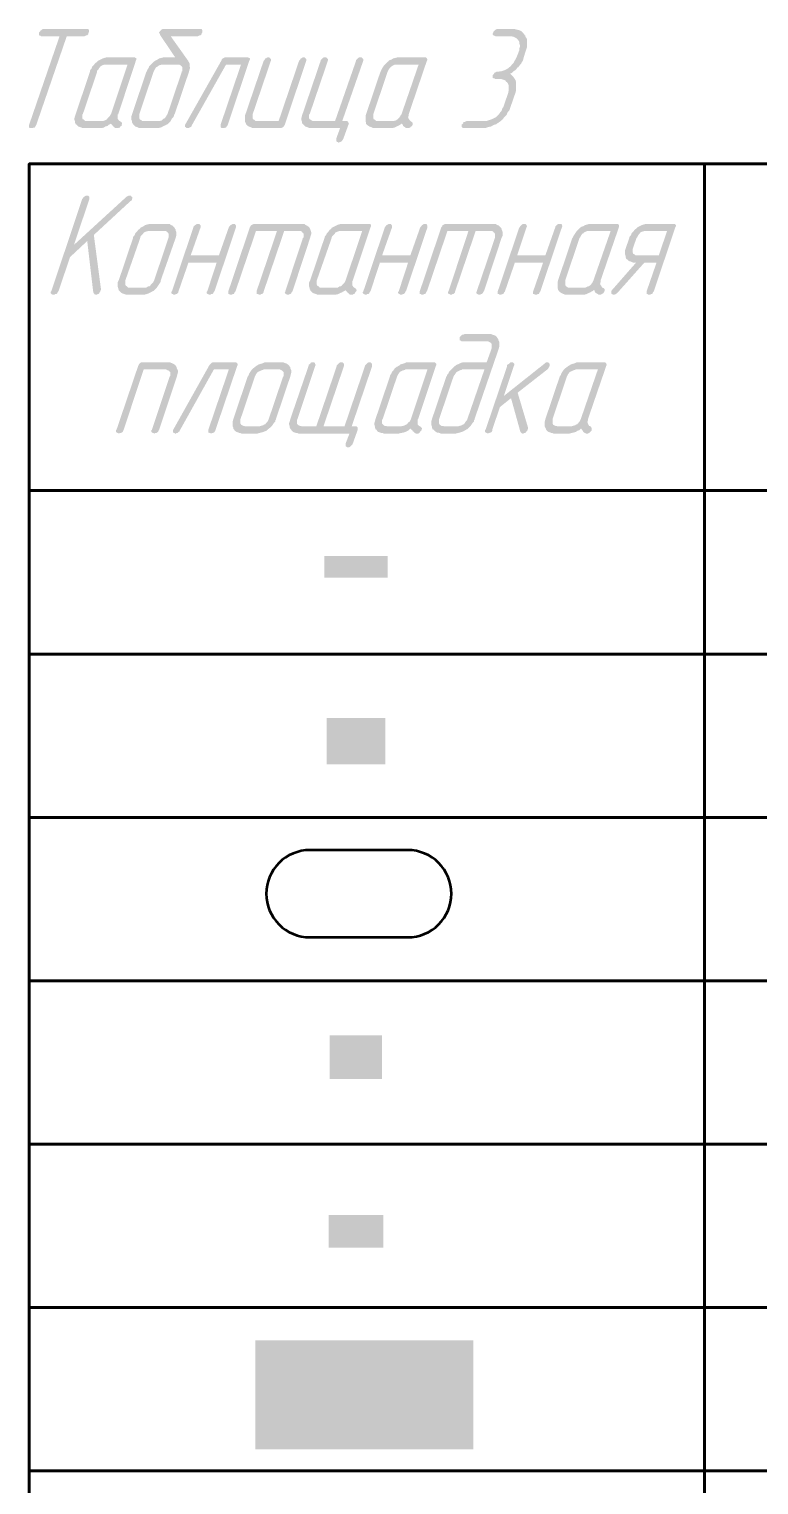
# Model space of a CAD drawing. Extents: x 260 to 1101, y 70 to 664.
# Drawn here: x 700.8 to 734.3, y 242.2 to 309 of the extents above; entities that cross this region are included whole.
import ezdxf

# ---------------------------------------------------------------- set-up
doc = ezdxf.new("R2010")
doc.units = 0
doc.header["$MEASUREMENT"] = 0
doc.layers.add('PDF _Геометрия', color=7, linetype='CONTINUOUS')
doc.layers.add('PDF _Сплошная заливка', color=7, linetype='CONTINUOUS')

msp = doc.modelspace()

# ---------------------------------------------------------------- hatches: boundary and pattern name
at = {"layer": 'PDF _Сплошная заливка', "transparency": 33554559}
for points in [[(703.425, 308.975), (703.475, 308.975), (703.501, 308.924), (703.501, 308.924), (703.501, 308.898), (703.501, 308.873), (703.501, 308.822), (703.501, 308.822), (703.475, 308.797), (703.475, 308.746), (703.425, 308.695), (703.425, 308.695), (703.399, 308.695), (703.348, 308.67), (703.297, 308.644), (702.485, 308.644), (701.087, 304.58), (701.087, 304.58), (701.062, 304.53), (701.036, 304.504), (701.011, 304.453), (700.986, 304.453), (700.96, 304.453), (700.91, 304.428), (700.859, 304.428), (700.859, 304.428), (700.833, 304.428), (700.808, 304.428), (700.757, 304.453), (700.757, 304.479), (700.757, 304.504), (700.757, 304.53), (700.757, 304.555), (700.757, 304.58), (702.154, 308.644), (701.316, 308.644), (701.291, 308.67), (701.265, 308.67), (701.214, 308.695), (701.214, 308.695), (701.214, 308.721), (701.214, 308.771), (701.214, 308.822), (701.214, 308.822), (701.24, 308.848), (701.265, 308.873), (701.291, 308.924), (701.316, 308.924), (701.341, 308.949), (701.392, 308.975), (701.443, 308.975), (703.399, 308.975)], [(723.012, 308.975), (723.062, 308.975), (723.164, 308.949), (723.266, 308.924), (723.367, 308.873), (723.443, 308.797), (723.52, 308.695), (723.545, 308.695), (723.545, 308.644), (723.57, 308.594), (723.621, 308.517), (723.621, 308.416), (723.621, 308.289), (723.621, 308.162), (723.596, 308.086), (723.57, 308.009), (723.469, 307.679), (723.443, 307.578), (723.418, 307.501), (723.367, 307.451), (723.367, 307.425), (723.367, 307.425), (723.342, 307.374), (723.291, 307.324), (723.24, 307.247), (723.215, 307.247), (723.215, 307.222), (723.164, 307.197), (723.139, 307.146), (723.088, 307.095), (723.012, 307.044), (722.935, 306.968), (722.834, 306.917), (722.859, 306.917), (722.885, 306.892), (722.91, 306.866), (722.935, 306.841), (722.986, 306.79), (723.037, 306.714), (723.088, 306.638), (723.113, 306.562), (723.113, 306.562), (723.113, 306.536), (723.113, 306.485), (723.113, 306.409), (723.113, 306.333), (723.113, 306.257), (723.113, 306.155), (723.088, 306.054), (722.859, 305.393), (722.859, 305.393), (722.859, 305.368), (722.834, 305.342), (722.834, 305.317), (722.808, 305.241), (722.732, 305.165), (722.681, 305.038), (722.58, 304.936), (722.478, 304.809), (722.351, 304.707), (722.326, 304.707), (722.326, 304.682), (722.3, 304.682), (722.275, 304.657), (722.224, 304.631), (722.199, 304.606), (722.097, 304.58), (721.97, 304.504), (721.843, 304.479), (721.691, 304.428), (721.564, 304.428), (720.725, 304.428), (720.7, 304.428), (720.649, 304.453), (720.624, 304.479), (720.624, 304.479), (720.624, 304.504), (720.624, 304.53), (720.624, 304.58), (720.624, 304.606), (720.649, 304.606), (720.674, 304.631), (720.7, 304.682), (720.7, 304.707), (720.751, 304.707), (720.801, 304.733), (720.852, 304.758), (721.716, 304.758), (721.767, 304.758), (721.843, 304.784), (721.919, 304.809), (721.995, 304.834), (722.097, 304.885), (722.199, 304.936), (722.199, 304.936), (722.224, 304.961), (722.275, 305.012), (722.326, 305.063), (722.376, 305.139), (722.453, 305.215), (722.478, 305.317), (722.529, 305.393), (722.758, 306.054), (722.758, 306.054), (722.758, 306.104), (722.783, 306.155), (722.783, 306.206), (722.783, 306.282), (722.783, 306.358), (722.758, 306.435), (722.732, 306.511), (722.707, 306.511), (722.707, 306.536), (722.656, 306.562), (722.631, 306.612), (722.58, 306.638), (722.504, 306.663), (722.402, 306.689), (722.326, 306.689), (722.148, 306.689), (722.122, 306.714), (722.097, 306.714), (722.046, 306.739), (722.046, 306.739), (722.046, 306.765), (722.046, 306.816), (722.046, 306.866), (722.046, 306.866), (722.072, 306.892), (722.097, 306.917), (722.122, 306.968), (722.148, 306.968), (722.173, 306.993), (722.224, 307.019), (722.275, 307.019), (722.326, 307.019), (722.376, 307.044), (722.453, 307.044), (722.529, 307.07), (722.605, 307.095), (722.707, 307.146), (722.808, 307.222), (722.808, 307.222), (722.834, 307.247), (722.885, 307.298), (722.935, 307.349), (722.986, 307.4), (723.037, 307.501), (723.088, 307.578), (723.139, 307.679), (723.266, 308.009), (723.266, 308.009), (723.266, 308.06), (723.266, 308.086), (723.291, 308.162), (723.291, 308.238), (723.266, 308.314), (723.266, 308.39), (723.215, 308.467), (723.215, 308.467), (723.189, 308.492), (723.164, 308.517), (723.113, 308.568), (723.062, 308.594), (723.012, 308.619), (722.91, 308.644), (722.834, 308.644), (722.173, 308.644), (722.122, 308.67), (722.097, 308.67), (722.072, 308.695), (722.072, 308.695), (722.046, 308.721), (722.046, 308.771), (722.072, 308.822), (722.072, 308.822), (722.072, 308.848), (722.097, 308.873), (722.148, 308.924), (722.148, 308.924), (722.173, 308.949), (722.224, 308.975), (722.275, 308.975), (722.986, 308.975)], [(710.817, 307.679), (710.843, 307.654), (710.868, 307.654), (710.894, 307.628), (710.894, 307.578), (710.868, 307.527), (709.877, 304.58), (709.877, 304.58), (709.852, 304.53), (709.827, 304.504), (709.801, 304.453), (709.776, 304.453), (709.75, 304.453), (709.7, 304.428), (709.674, 304.428), (709.649, 304.428), (709.649, 304.428), (709.598, 304.428), (709.573, 304.453), (709.547, 304.479), (709.547, 304.504), (709.547, 304.53), (709.547, 304.555), (709.547, 304.58), (710.487, 307.349), (709.801, 307.349), (708.226, 304.555), (708.226, 304.53), (708.226, 304.53), (708.175, 304.479), (708.124, 304.453), (708.074, 304.428), (708.048, 304.428), (708.023, 304.428), (707.997, 304.428), (707.972, 304.453), (707.947, 304.479), (707.921, 304.479), (707.921, 304.504), (707.921, 304.53), (707.921, 304.58), (707.947, 304.631), (709.598, 307.552), (709.598, 307.552), (709.598, 307.578), (709.649, 307.628), (709.7, 307.654), (709.75, 307.679), (709.801, 307.679), (710.792, 307.679)], [(713.409, 307.679), (713.434, 307.654), (713.459, 307.628), (713.459, 307.628), (713.485, 307.603), (713.485, 307.578), (713.485, 307.527), (712.494, 304.58), (712.494, 304.58), (712.469, 304.555), (712.469, 304.53), (712.443, 304.504), (712.418, 304.479), (712.367, 304.453), (712.316, 304.428), (712.265, 304.428), (711.071, 304.428), (711.021, 304.428), (710.97, 304.453), (710.919, 304.479), (710.843, 304.504), (710.767, 304.555), (710.716, 304.606), (710.716, 304.606), (710.716, 304.631), (710.69, 304.682), (710.665, 304.733), (710.665, 304.809), (710.665, 304.885), (710.665, 304.987), (710.69, 305.063), (711.529, 307.527), (711.529, 307.527), (711.554, 307.552), (711.579, 307.578), (711.605, 307.628), (711.63, 307.628), (711.656, 307.654), (711.707, 307.679), (711.757, 307.679), (711.757, 307.679), (711.783, 307.679), (711.808, 307.654), (711.834, 307.628), (711.834, 307.628), (711.859, 307.603), (711.859, 307.578), (711.859, 307.527), (711.021, 305.063), (711.021, 305.063), (711.021, 305.063), (711.021, 305.038), (711.021, 304.987), (711.021, 304.911), (711.021, 304.885), (711.046, 304.834), (711.046, 304.834), (711.046, 304.834), (711.097, 304.809), (711.148, 304.758), (711.198, 304.758), (711.224, 304.758), (712.215, 304.758), (713.155, 307.527), (713.155, 307.527), (713.18, 307.552), (713.205, 307.578), (713.231, 307.628), (713.256, 307.628), (713.282, 307.654), (713.332, 307.679), (713.383, 307.679), (713.383, 307.679)], [(716.025, 307.679), (716.051, 307.654), (716.076, 307.628), (716.076, 307.628), (716.102, 307.603), (716.102, 307.578), (716.102, 307.527), (715.136, 304.758), (715.339, 304.758), (715.365, 304.758), (715.39, 304.733), (715.416, 304.707), (715.416, 304.682), (715.441, 304.631), (715.416, 304.58), (715.187, 303.945), (715.187, 303.945), (715.162, 303.895), (715.136, 303.869), (715.111, 303.818), (715.085, 303.818), (715.06, 303.793), (715.035, 303.793), (714.984, 303.768), (714.958, 303.768), (714.933, 303.793), (714.907, 303.793), (714.882, 303.818), (714.857, 303.818), (714.857, 303.844), (714.857, 303.895), (714.857, 303.945), (715.035, 304.428), (713.688, 304.428), (713.637, 304.428), (713.586, 304.453), (713.51, 304.479), (713.434, 304.504), (713.383, 304.555), (713.332, 304.606), (713.332, 304.606), (713.307, 304.631), (713.282, 304.682), (713.282, 304.733), (713.256, 304.809), (713.256, 304.885), (713.282, 304.987), (713.307, 305.063), (714.145, 307.527), (714.145, 307.527), (714.145, 307.552), (714.171, 307.578), (714.222, 307.628), (714.222, 307.628), (714.247, 307.654), (714.298, 307.679), (714.349, 307.679), (714.349, 307.679), (714.399, 307.679), (714.425, 307.654), (714.45, 307.628), (714.45, 307.628), (714.476, 307.603), (714.476, 307.578), (714.476, 307.527), (713.637, 305.063), (713.637, 305.063), (713.612, 305.063), (713.612, 305.038), (713.612, 304.987), (713.612, 304.911), (713.612, 304.885), (713.637, 304.834), (713.637, 304.834), (713.663, 304.834), (713.688, 304.809), (713.764, 304.758), (713.79, 304.758), (713.841, 304.758), (714.806, 304.758), (715.771, 307.527), (715.771, 307.527), (715.771, 307.552), (715.797, 307.578), (715.847, 307.628), (715.847, 307.628), (715.873, 307.654), (715.924, 307.679), (715.975, 307.679), (716, 307.679)], [(705.406, 301.329), (705.431, 301.329), (705.457, 301.278), (705.482, 301.278), (705.482, 301.253), (705.508, 301.228), (705.482, 301.177), (705.482, 301.151), (705.482, 301.151), (705.457, 301.101), (705.406, 301.075), (703.729, 299.526), (704.06, 297.011), (704.034, 296.96), (704.034, 296.96), (704.034, 296.935), (704.034, 296.935), (704.009, 296.91), (703.983, 296.859), (703.958, 296.833), (703.933, 296.808), (703.907, 296.808), (703.856, 296.783), (703.831, 296.783), (703.755, 296.808), (703.704, 296.884), (703.425, 299.246), (702.637, 298.51), (702.104, 296.935), (702.078, 296.935), (702.078, 296.91), (702.053, 296.859), (702.002, 296.808), (701.976, 296.808), (701.951, 296.808), (701.926, 296.783), (701.875, 296.783), (701.849, 296.783), (701.849, 296.783), (701.799, 296.808), (701.773, 296.808), (701.773, 296.833), (701.748, 296.859), (701.748, 296.884), (701.748, 296.91), (701.773, 296.935), (703.196, 301.177), (703.196, 301.177), (703.221, 301.202), (703.247, 301.253), (703.297, 301.278), (703.297, 301.304), (703.323, 301.304), (703.374, 301.329), (703.425, 301.329), (703.425, 301.329), (703.45, 301.329), (703.475, 301.329), (703.501, 301.304), (703.526, 301.278), (703.526, 301.278), (703.526, 301.228), (703.526, 301.177), (702.815, 299.069), (705.228, 301.278), (705.228, 301.278), (705.228, 301.278), (705.279, 301.304), (705.33, 301.329), (705.381, 301.329), (705.381, 301.329)], [(710.182, 300.034), (710.208, 300.034), (710.233, 299.983), (710.233, 299.983), (710.258, 299.958), (710.258, 299.932), (710.258, 299.881), (709.268, 296.935), (709.242, 296.935), (709.242, 296.91), (709.217, 296.859), (709.166, 296.808), (709.141, 296.808), (709.115, 296.808), (709.09, 296.783), (709.039, 296.783), (709.039, 296.783), (709.014, 296.783), (708.988, 296.808), (708.937, 296.808), (708.937, 296.833), (708.912, 296.859), (708.912, 296.884), (708.912, 296.91), (708.937, 296.935), (709.369, 298.256), (708.074, 298.256), (707.616, 296.935), (707.616, 296.935), (707.616, 296.91), (707.591, 296.859), (707.54, 296.808), (707.515, 296.808), (707.489, 296.808), (707.464, 296.783), (707.413, 296.783), (707.413, 296.783), (707.388, 296.783), (707.362, 296.808), (707.312, 296.808), (707.312, 296.833), (707.286, 296.859), (707.286, 296.884), (707.286, 296.91), (707.312, 296.935), (708.302, 299.881), (708.302, 299.881), (708.302, 299.907), (708.328, 299.932), (708.378, 299.983), (708.404, 299.983), (708.429, 300.008), (708.48, 300.034), (708.505, 300.034), (708.531, 300.034), (708.556, 300.034), (708.582, 300.034), (708.607, 299.983), (708.607, 299.983), (708.633, 299.958), (708.633, 299.932), (708.633, 299.881), (708.175, 298.586), (709.471, 298.586), (709.928, 299.881), (709.928, 299.881), (709.928, 299.907), (709.979, 299.932), (710.004, 299.983), (710.03, 299.983), (710.055, 300.008), (710.106, 300.034), (710.157, 300.034), (710.157, 300.034)], [(713.332, 300.034), (713.383, 300.034), (713.459, 299.983), (713.51, 299.958), (713.586, 299.907), (713.637, 299.856), (713.637, 299.856), (713.663, 299.805), (713.663, 299.78), (713.688, 299.729), (713.713, 299.653), (713.713, 299.577), (713.688, 299.5), (713.663, 299.399), (712.85, 296.935), (712.85, 296.935), (712.824, 296.91), (712.799, 296.859), (712.748, 296.808), (712.748, 296.808), (712.723, 296.808), (712.672, 296.783), (712.621, 296.783), (712.621, 296.783), (712.596, 296.783), (712.57, 296.808), (712.519, 296.808), (712.519, 296.833), (712.519, 296.859), (712.494, 296.884), (712.519, 296.91), (712.519, 296.935), (713.332, 299.399), (713.332, 299.399), (713.358, 299.399), (713.358, 299.424), (713.358, 299.475), (713.358, 299.551), (713.358, 299.577), (713.332, 299.627), (713.332, 299.627), (713.307, 299.627), (713.282, 299.678), (713.231, 299.704), (713.18, 299.704), (713.129, 299.704), (712.469, 299.704), (711.529, 296.935), (711.529, 296.935), (711.529, 296.91), (711.503, 296.859), (711.452, 296.808), (711.427, 296.808), (711.402, 296.808), (711.376, 296.783), (711.325, 296.783), (711.325, 296.783), (711.3, 296.783), (711.275, 296.808), (711.224, 296.808), (711.198, 296.833), (711.198, 296.859), (711.198, 296.884), (711.198, 296.91), (711.198, 296.935), (712.138, 299.704), (711.173, 299.704), (710.233, 296.935), (710.233, 296.935), (710.208, 296.91), (710.182, 296.859), (710.157, 296.808), (710.131, 296.808), (710.106, 296.808), (710.055, 296.783), (710.004, 296.783), (710.004, 296.783), (709.979, 296.783), (709.954, 296.808), (709.903, 296.808), (709.903, 296.833), (709.903, 296.859), (709.903, 296.884), (709.903, 296.91), (709.903, 296.935), (710.894, 299.881), (710.894, 299.881), (710.919, 299.907), (710.919, 299.932), (710.944, 299.958), (710.97, 299.983), (711.021, 300.008), (711.071, 300.034), (711.122, 300.034), (713.282, 300.034)], [(718.972, 300.034), (718.998, 300.034), (719.023, 299.983), (719.023, 299.983), (719.049, 299.958), (719.049, 299.932), (719.049, 299.881), (718.058, 296.935), (718.032, 296.935), (718.032, 296.91), (718.007, 296.859), (717.956, 296.808), (717.956, 296.808), (717.905, 296.808), (717.88, 296.783), (717.829, 296.783), (717.829, 296.783), (717.804, 296.783), (717.778, 296.808), (717.727, 296.808), (717.727, 296.833), (717.702, 296.859), (717.702, 296.884), (717.702, 296.91), (717.727, 296.935), (718.159, 298.256), (716.864, 298.256), (716.432, 296.935), (716.406, 296.935), (716.406, 296.91), (716.381, 296.859), (716.33, 296.808), (716.33, 296.808), (716.279, 296.808), (716.254, 296.783), (716.203, 296.783), (716.203, 296.783), (716.178, 296.783), (716.152, 296.808), (716.102, 296.808), (716.102, 296.833), (716.076, 296.859), (716.076, 296.884), (716.076, 296.91), (716.102, 296.935), (717.092, 299.881), (717.092, 299.881), (717.092, 299.907), (717.143, 299.932), (717.168, 299.983), (717.194, 299.983), (717.219, 300.008), (717.27, 300.034), (717.321, 300.034), (717.321, 300.034), (717.346, 300.034), (717.372, 300.034), (717.397, 299.983), (717.397, 299.983), (717.423, 299.958), (717.423, 299.932), (717.423, 299.881), (716.965, 298.586), (718.261, 298.586), (718.718, 299.881), (718.718, 299.881), (718.744, 299.907), (718.769, 299.932), (718.794, 299.983), (718.82, 299.983), (718.845, 300.008), (718.896, 300.034), (718.947, 300.034), (718.947, 300.034)], [(722.122, 300.034), (722.173, 300.034), (722.249, 299.983), (722.326, 299.958), (722.376, 299.907), (722.427, 299.856), (722.427, 299.856), (722.453, 299.805), (722.453, 299.78), (722.478, 299.729), (722.504, 299.653), (722.504, 299.577), (722.504, 299.5), (722.453, 299.399), (721.64, 296.935), (721.64, 296.935), (721.614, 296.91), (721.589, 296.859), (721.538, 296.808), (721.538, 296.808), (721.513, 296.808), (721.462, 296.783), (721.411, 296.783), (721.411, 296.783), (721.386, 296.783), (721.36, 296.808), (721.309, 296.808), (721.309, 296.833), (721.309, 296.859), (721.284, 296.884), (721.309, 296.91), (721.309, 296.935), (722.148, 299.399), (722.148, 299.399), (722.148, 299.399), (722.148, 299.424), (722.148, 299.475), (722.148, 299.551), (722.148, 299.577), (722.122, 299.627), (722.122, 299.627), (722.097, 299.627), (722.072, 299.678), (722.021, 299.704), (721.97, 299.704), (721.919, 299.704), (721.259, 299.704), (720.319, 296.935), (720.319, 296.935), (720.319, 296.91), (720.293, 296.859), (720.242, 296.808), (720.217, 296.808), (720.192, 296.808), (720.166, 296.783), (720.115, 296.783), (720.115, 296.783), (720.09, 296.783), (720.065, 296.808), (720.014, 296.808), (720.014, 296.833), (719.988, 296.859), (719.988, 296.884), (719.988, 296.91), (720.014, 296.935), (720.928, 299.704), (719.963, 299.704), (719.023, 296.935), (719.023, 296.935), (718.998, 296.91), (718.972, 296.859), (718.947, 296.808), (718.921, 296.808), (718.896, 296.808), (718.845, 296.783), (718.794, 296.783), (718.794, 296.783), (718.769, 296.783), (718.744, 296.808), (718.693, 296.808), (718.693, 296.833), (718.693, 296.859), (718.693, 296.884), (718.693, 296.91), (718.693, 296.935), (719.684, 299.881), (719.684, 299.881), (719.709, 299.907), (719.734, 299.932), (719.734, 299.958), (719.76, 299.983), (719.811, 300.008), (719.861, 300.034), (719.912, 300.034), (722.072, 300.034)], [(725.146, 300.034), (725.196, 300.034), (725.222, 299.983), (725.222, 299.983), (725.222, 299.958), (725.247, 299.932), (725.222, 299.881), (724.231, 296.935), (724.231, 296.935), (724.206, 296.91), (724.18, 296.859), (724.155, 296.808), (724.129, 296.808), (724.104, 296.808), (724.053, 296.783), (724.028, 296.783), (724.002, 296.783), (723.977, 296.783), (723.952, 296.808), (723.901, 296.808), (723.901, 296.833), (723.901, 296.859), (723.901, 296.884), (723.901, 296.91), (723.901, 296.935), (724.358, 298.256), (723.062, 298.256), (722.605, 296.935), (722.605, 296.935), (722.58, 296.91), (722.554, 296.859), (722.529, 296.808), (722.504, 296.808), (722.478, 296.808), (722.427, 296.783), (722.376, 296.783), (722.376, 296.783), (722.351, 296.783), (722.326, 296.808), (722.275, 296.808), (722.275, 296.833), (722.275, 296.859), (722.275, 296.884), (722.275, 296.91), (722.275, 296.935), (723.266, 299.881), (723.291, 299.881), (723.291, 299.907), (723.316, 299.932), (723.367, 299.983), (723.367, 299.983), (723.393, 300.008), (723.443, 300.034), (723.494, 300.034), (723.494, 300.034), (723.52, 300.034), (723.545, 300.034), (723.596, 299.983), (723.596, 299.983), (723.596, 299.958), (723.621, 299.932), (723.596, 299.881), (723.164, 298.586), (724.46, 298.586), (724.917, 299.881), (724.917, 299.881), (724.917, 299.907), (724.942, 299.932), (724.993, 299.983), (724.993, 299.983), (725.019, 300.008), (725.069, 300.034), (725.12, 300.034), (725.12, 300.034)], [(707.21, 293.684), (707.261, 293.658), (707.337, 293.633), (707.388, 293.608), (707.464, 293.557), (707.515, 293.481), (707.515, 293.481), (707.54, 293.455), (707.54, 293.404), (707.565, 293.354), (707.591, 293.303), (707.591, 293.227), (707.565, 293.125), (707.54, 293.023), (706.727, 290.585), (706.702, 290.56), (706.702, 290.534), (706.676, 290.483), (706.626, 290.458), (706.626, 290.458), (706.6, 290.433), (706.549, 290.433), (706.499, 290.407), (706.499, 290.407), (706.473, 290.433), (706.448, 290.433), (706.397, 290.458), (706.397, 290.458), (706.371, 290.483), (706.371, 290.509), (706.371, 290.56), (706.397, 290.585), (707.21, 293.023), (707.21, 293.023), (707.235, 293.049), (707.235, 293.074), (707.235, 293.1), (707.235, 293.176), (707.235, 293.227), (707.21, 293.252), (707.21, 293.252), (707.184, 293.277), (707.159, 293.303), (707.083, 293.328), (707.057, 293.354), (707.007, 293.354), (706.016, 293.354), (705.101, 290.585), (705.076, 290.56), (705.076, 290.534), (705.05, 290.483), (705, 290.458), (705, 290.458), (704.974, 290.433), (704.923, 290.433), (704.873, 290.407), (704.873, 290.407), (704.847, 290.433), (704.822, 290.433), (704.771, 290.458), (704.771, 290.458), (704.746, 290.483), (704.746, 290.509), (704.746, 290.56), (704.771, 290.585), (705.762, 293.506), (705.762, 293.531), (705.787, 293.531), (705.787, 293.557), (705.813, 293.608), (705.838, 293.633), (705.863, 293.658), (705.914, 293.684), (705.965, 293.684), (707.159, 293.684)], [(710.258, 293.684), (710.284, 293.658), (710.309, 293.633), (710.335, 293.608), (710.335, 293.557), (710.309, 293.506), (709.318, 290.585), (709.318, 290.56), (709.293, 290.534), (709.268, 290.483), (709.242, 290.458), (709.217, 290.458), (709.191, 290.433), (709.141, 290.433), (709.115, 290.407), (709.09, 290.407), (709.09, 290.433), (709.039, 290.433), (709.014, 290.458), (708.988, 290.458), (708.988, 290.483), (708.988, 290.509), (708.988, 290.56), (708.988, 290.585), (709.928, 293.354), (709.242, 293.354), (707.667, 290.534), (707.667, 290.534), (707.667, 290.509), (707.616, 290.483), (707.565, 290.433), (707.515, 290.433), (707.489, 290.407), (707.464, 290.407), (707.439, 290.433), (707.413, 290.433), (707.388, 290.458), (707.362, 290.458), (707.362, 290.483), (707.362, 290.534), (707.362, 290.585), (707.388, 290.61), (709.039, 293.557), (709.039, 293.557), (709.039, 293.557), (709.09, 293.608), (709.141, 293.658), (709.191, 293.684), (709.242, 293.684), (710.233, 293.684)], [(716.432, 293.684), (716.457, 293.658), (716.483, 293.633), (716.483, 293.633), (716.508, 293.608), (716.508, 293.557), (716.508, 293.506), (715.568, 290.737), (715.746, 290.737), (715.771, 290.737), (715.797, 290.737), (715.822, 290.712), (715.847, 290.687), (715.847, 290.636), (715.847, 290.585), (715.619, 289.95), (715.619, 289.925), (715.593, 289.899), (715.568, 289.874), (715.517, 289.823), (715.517, 289.823), (715.492, 289.798), (715.441, 289.772), (715.39, 289.772), (715.39, 289.772), (715.365, 289.772), (715.339, 289.798), (715.289, 289.823), (715.289, 289.823), (715.289, 289.848), (715.289, 289.874), (715.289, 289.95), (715.466, 290.407), (713.129, 290.407), (713.078, 290.433), (713.028, 290.433), (712.951, 290.458), (712.875, 290.483), (712.824, 290.534), (712.773, 290.61), (712.773, 290.61), (712.748, 290.636), (712.723, 290.687), (712.723, 290.737), (712.697, 290.814), (712.697, 290.89), (712.723, 290.966), (712.748, 291.068), (713.586, 293.506), (713.586, 293.531), (713.586, 293.557), (713.612, 293.582), (713.663, 293.608), (713.663, 293.633), (713.688, 293.658), (713.739, 293.684), (713.79, 293.684), (713.79, 293.684), (713.841, 293.684), (713.866, 293.658), (713.891, 293.633), (713.891, 293.633), (713.891, 293.608), (713.917, 293.557), (713.891, 293.506), (713.078, 291.068), (713.078, 291.068), (713.053, 291.042), (713.053, 291.017), (713.053, 290.991), (713.053, 290.915), (713.053, 290.864), (713.078, 290.839), (713.078, 290.839), (713.104, 290.814), (713.129, 290.788), (713.205, 290.763), (713.231, 290.763), (713.282, 290.737), (713.942, 290.737), (714.882, 293.506), (714.882, 293.531), (714.907, 293.557), (714.933, 293.582), (714.958, 293.608), (714.984, 293.633), (715.009, 293.658), (715.06, 293.684), (715.111, 293.684), (715.111, 293.684), (715.136, 293.684), (715.162, 293.658), (715.187, 293.633), (715.187, 293.633), (715.212, 293.608), (715.212, 293.557), (715.212, 293.506), (714.272, 290.737), (715.238, 290.737), (716.178, 293.506), (716.178, 293.531), (716.203, 293.557), (716.229, 293.582), (716.254, 293.608), (716.279, 293.633), (716.305, 293.658), (716.356, 293.684), (716.406, 293.684), (716.406, 293.684)], [(724.587, 293.684), (724.612, 293.658), (724.638, 293.633), (724.663, 293.608), (724.663, 293.582), (724.663, 293.557), (724.663, 293.506), (724.663, 293.506), (724.638, 293.481), (724.612, 293.43), (724.587, 293.379), (723.189, 292.287), (723.672, 290.661), (723.647, 290.585), (723.647, 290.56), (723.621, 290.534), (723.596, 290.509), (723.57, 290.458), (723.545, 290.458), (723.52, 290.433), (723.494, 290.433), (723.443, 290.407), (723.418, 290.407), (723.367, 290.433), (723.367, 290.433), (723.342, 290.458), (723.342, 290.458), (723.316, 290.483), (722.885, 292.033), (722.376, 291.626), (722.021, 290.585), (722.021, 290.56), (722.021, 290.534), (721.995, 290.483), (721.945, 290.458), (721.919, 290.458), (721.894, 290.433), (721.868, 290.433), (721.818, 290.407), (721.818, 290.407), (721.792, 290.433), (721.767, 290.433), (721.716, 290.458), (721.716, 290.458), (721.691, 290.483), (721.691, 290.509), (721.691, 290.56), (721.716, 290.585), (722.707, 293.506), (722.707, 293.531), (722.707, 293.557), (722.732, 293.582), (722.783, 293.608), (722.808, 293.633), (722.834, 293.658), (722.885, 293.684), (722.91, 293.684), (722.935, 293.684), (722.961, 293.684), (722.986, 293.658), (723.012, 293.633), (723.012, 293.633), (723.037, 293.608), (723.037, 293.557), (723.012, 293.506), (722.554, 292.134), (724.409, 293.608), (724.409, 293.608), (724.434, 293.633), (724.46, 293.658), (724.51, 293.684), (724.536, 293.684), (724.561, 293.684)]]:
    msp.add_hatch(color=256, dxfattribs=at).paths.add_polyline_path(points)
h = msp.add_hatch(color=256, dxfattribs=at)
h.paths.add_polyline_path([(707.565, 307.349), (706.905, 307.349), (706.88, 307.349), (706.829, 307.349), (706.803, 307.324), (706.753, 307.324), (706.702, 307.298), (706.651, 307.247), (706.651, 307.247), (706.626, 307.247), (706.6, 307.222), (706.575, 307.197), (706.524, 307.12), (706.499, 307.07), (706.473, 307.019), (705.813, 305.063), (705.813, 305.063), (705.813, 305.063), (705.813, 305.038), (705.813, 304.987), (705.813, 304.911), (705.813, 304.885), (705.838, 304.834), (705.838, 304.834), (705.838, 304.834), (705.889, 304.809), (705.914, 304.784), (705.94, 304.758), (705.99, 304.758), (706.041, 304.758), (706.702, 304.758), (706.727, 304.758), (706.753, 304.758), (706.854, 304.784), (706.88, 304.809), (706.93, 304.86), (706.93, 304.86), (706.956, 304.86), (706.981, 304.885), (707.007, 304.911), (707.057, 304.987), (707.083, 305.038), (707.108, 305.063), (707.769, 307.019), (707.769, 307.044), (707.794, 307.044), (707.794, 307.07), (707.794, 307.12), (707.794, 307.197), (707.794, 307.222), (707.769, 307.273), (707.769, 307.273), (707.743, 307.273), (707.718, 307.298), (707.693, 307.324), (707.642, 307.349), (707.616, 307.349)], flags=0)
h.paths.add_polyline_path([(708.633, 308.975), (708.683, 308.975), (708.709, 308.924), (708.709, 308.924), (708.709, 308.898), (708.709, 308.873), (708.709, 308.822), (708.709, 308.822), (708.683, 308.797), (708.683, 308.746), (708.633, 308.695), (708.607, 308.695), (708.582, 308.695), (708.556, 308.67), (708.505, 308.644), (707.261, 308.644), (708.074, 307.501), (708.074, 307.476), (708.074, 307.476), (708.074, 307.476), (708.099, 307.451), (708.124, 307.4), (708.124, 307.349), (708.124, 307.273), (708.15, 307.197), (708.124, 307.12), (708.099, 307.019), (707.439, 305.063), (707.439, 305.063), (707.413, 305.038), (707.413, 304.987), (707.362, 304.911), (707.312, 304.86), (707.261, 304.758), (707.184, 304.682), (707.108, 304.606), (707.083, 304.606), (707.057, 304.58), (707.007, 304.555), (706.93, 304.53), (706.854, 304.479), (706.778, 304.453), (706.676, 304.428), (706.575, 304.428), (705.889, 304.428), (705.838, 304.428), (705.762, 304.453), (705.711, 304.479), (705.635, 304.504), (705.584, 304.555), (705.533, 304.606), (705.508, 304.631), (705.508, 304.657), (705.482, 304.682), (705.482, 304.758), (705.457, 304.809), (705.457, 304.885), (705.457, 304.987), (705.482, 305.063), (706.143, 307.019), (706.168, 307.044), (706.168, 307.07), (706.194, 307.12), (706.244, 307.197), (706.27, 307.273), (706.346, 307.349), (706.422, 307.425), (706.499, 307.501), (706.524, 307.501), (706.549, 307.527), (706.6, 307.552), (706.651, 307.578), (706.727, 307.628), (706.829, 307.654), (706.93, 307.679), (707.032, 307.679), (707.464, 307.679), (706.778, 308.695), (706.753, 308.771), (706.753, 308.771), (706.727, 308.797), (706.727, 308.822), (706.753, 308.848), (706.753, 308.848), (706.753, 308.873), (706.778, 308.898), (706.829, 308.949), (706.829, 308.949), (706.88, 308.975), (706.905, 308.975), (706.981, 308.975), (708.607, 308.975)], flags=0)
h = msp.add_hatch(color=256, dxfattribs=at)
h.paths.add_polyline_path([(705.279, 307.349), (704.288, 307.349), (704.263, 307.349), (704.238, 307.349), (704.136, 307.324), (704.085, 307.298), (704.034, 307.273), (704.034, 307.247), (704.034, 307.247), (704.009, 307.222), (703.983, 307.197), (703.933, 307.12), (703.882, 307.07), (703.882, 307.019), (703.221, 305.063), (703.221, 305.063), (703.196, 305.063), (703.196, 305.038), (703.196, 304.987), (703.196, 304.911), (703.196, 304.885), (703.221, 304.834), (703.221, 304.834), (703.247, 304.834), (703.272, 304.809), (703.323, 304.758), (703.374, 304.758), (703.425, 304.758), (704.085, 304.758), (704.11, 304.758), (704.161, 304.758), (704.238, 304.784), (704.288, 304.809), (704.339, 304.834), (704.339, 304.86), (704.365, 304.86), (704.365, 304.885), (704.39, 304.911), (704.466, 304.987), (704.492, 305.038), (704.517, 305.063)], flags=0)
h.paths.add_polyline_path([(705.609, 307.679), (705.635, 307.654), (705.66, 307.654), (705.686, 307.628), (705.686, 307.578), (705.66, 307.527), (704.847, 305.063), (704.847, 305.063), (704.822, 305.063), (704.822, 305.038), (704.822, 305.012), (704.822, 304.936), (704.822, 304.86), (704.822, 304.86), (704.847, 304.834), (704.873, 304.784), (704.949, 304.733), (704.949, 304.733), (704.949, 304.733), (705, 304.707), (705, 304.682), (705.025, 304.657), (705.025, 304.631), (705, 304.58), (705, 304.58), (705, 304.53), (704.949, 304.504), (704.923, 304.479), (704.923, 304.453), (704.873, 304.453), (704.847, 304.428), (704.796, 304.428), (704.746, 304.428), (704.72, 304.428), (704.695, 304.428), (704.669, 304.479), (704.619, 304.504), (704.593, 304.53), (704.593, 304.53), (704.593, 304.555), (704.568, 304.58), (704.542, 304.606), (704.517, 304.631), (704.517, 304.631), (704.466, 304.606), (704.415, 304.58), (704.365, 304.53), (704.263, 304.504), (704.187, 304.453), (704.06, 304.428), (703.958, 304.428), (703.272, 304.428), (703.221, 304.428), (703.171, 304.453), (703.094, 304.479), (703.018, 304.504), (702.967, 304.555), (702.916, 304.606), (702.891, 304.606), (702.891, 304.631), (702.866, 304.682), (702.866, 304.733), (702.84, 304.809), (702.84, 304.885), (702.866, 304.987), (702.891, 305.063), (703.552, 307.019), (703.552, 307.044), (703.552, 307.07), (703.577, 307.12), (703.628, 307.171), (703.653, 307.247), (703.729, 307.324), (703.78, 307.4), (703.882, 307.476), (703.882, 307.476), (703.933, 307.527), (703.983, 307.552), (704.034, 307.578), (704.136, 307.628), (704.212, 307.654), (704.314, 307.679), (704.415, 307.679), (705.584, 307.679)], flags=0)
h = msp.add_hatch(color=256, dxfattribs=at)
h.paths.add_polyline_path([(718.642, 307.349), (717.651, 307.349), (717.626, 307.349), (717.575, 307.349), (717.499, 307.324), (717.448, 307.298), (717.397, 307.273), (717.397, 307.247), (717.372, 307.247), (717.346, 307.222), (717.321, 307.197), (717.27, 307.12), (717.245, 307.07), (717.219, 307.019), (716.559, 305.063), (716.559, 305.063), (716.559, 305.063), (716.559, 305.038), (716.559, 304.987), (716.559, 304.911), (716.559, 304.885), (716.584, 304.834), (716.584, 304.834), (716.584, 304.834), (716.635, 304.809), (716.686, 304.758), (716.737, 304.758), (716.762, 304.758), (717.448, 304.758), (717.473, 304.758), (717.499, 304.758), (717.6, 304.784), (717.626, 304.809), (717.677, 304.834), (717.702, 304.86), (717.702, 304.86), (717.727, 304.885), (717.753, 304.911), (717.804, 304.987), (717.829, 305.038), (717.854, 305.063)], flags=0)
h.paths.add_polyline_path([(718.972, 307.679), (718.998, 307.654), (718.998, 307.654), (719.023, 307.628), (719.049, 307.578), (719.023, 307.527), (718.185, 305.063), (718.185, 305.063), (718.185, 305.063), (718.185, 305.038), (718.185, 305.012), (718.159, 304.936), (718.185, 304.86), (718.185, 304.86), (718.21, 304.834), (718.236, 304.784), (718.286, 304.733), (718.312, 304.733), (718.312, 304.733), (718.337, 304.707), (718.363, 304.682), (718.363, 304.657), (718.363, 304.631), (718.363, 304.58), (718.363, 304.58), (718.337, 304.53), (718.312, 304.504), (718.261, 304.479), (718.261, 304.453), (718.236, 304.453), (718.185, 304.428), (718.159, 304.428), (718.083, 304.428), (718.083, 304.428), (718.058, 304.428), (718.007, 304.479), (717.956, 304.504), (717.956, 304.53), (717.931, 304.53), (717.931, 304.555), (717.905, 304.58), (717.905, 304.606), (717.88, 304.631), (717.854, 304.631), (717.829, 304.606), (717.778, 304.58), (717.702, 304.53), (717.626, 304.504), (717.524, 304.453), (717.423, 304.428), (717.321, 304.428), (716.61, 304.428), (716.559, 304.428), (716.508, 304.453), (716.457, 304.479), (716.381, 304.504), (716.305, 304.555), (716.254, 304.606), (716.254, 304.606), (716.229, 304.631), (716.229, 304.682), (716.203, 304.733), (716.203, 304.809), (716.203, 304.885), (716.203, 304.987), (716.229, 305.063), (716.889, 307.019), (716.915, 307.044), (716.915, 307.07), (716.94, 307.12), (716.965, 307.171), (717.016, 307.247), (717.067, 307.324), (717.143, 307.4), (717.219, 307.476), (717.245, 307.476), (717.27, 307.527), (717.321, 307.552), (717.397, 307.578), (717.473, 307.628), (717.575, 307.654), (717.677, 307.679), (717.778, 307.679), (718.947, 307.679)], flags=0)
h = msp.add_hatch(color=256, dxfattribs=at)
h.paths.add_polyline_path([(706.93, 299.704), (706.27, 299.704), (706.244, 299.704), (706.219, 299.704), (706.117, 299.678), (706.067, 299.653), (706.016, 299.627), (706.016, 299.602), (705.99, 299.602), (705.99, 299.577), (705.965, 299.551), (705.889, 299.475), (705.863, 299.424), (705.863, 299.399), (705.178, 297.443), (705.178, 297.418), (705.178, 297.418), (705.178, 297.392), (705.178, 297.341), (705.178, 297.265), (705.178, 297.24), (705.203, 297.189), (705.203, 297.189), (705.203, 297.189), (705.254, 297.164), (705.305, 297.113), (705.355, 297.113), (705.406, 297.113), (706.067, 297.113), (706.092, 297.113), (706.143, 297.113), (706.219, 297.164), (706.27, 297.164), (706.321, 297.189), (706.321, 297.214), (706.321, 297.214), (706.346, 297.24), (706.371, 297.265), (706.448, 297.341), (706.473, 297.392), (706.499, 297.443), (707.159, 299.399), (707.159, 299.399), (707.159, 299.399), (707.159, 299.424), (707.159, 299.475), (707.159, 299.551), (707.159, 299.577), (707.134, 299.627), (707.134, 299.627), (707.134, 299.627), (707.083, 299.678), (707.032, 299.704), (706.981, 299.704)], flags=0)
h.paths.add_polyline_path([(707.134, 300.034), (707.21, 300.034), (707.261, 299.983), (707.337, 299.958), (707.388, 299.907), (707.439, 299.856), (707.439, 299.856), (707.464, 299.805), (707.489, 299.78), (707.489, 299.729), (707.515, 299.653), (707.515, 299.577), (707.515, 299.5), (707.489, 299.399), (706.803, 297.443), (706.803, 297.418), (706.803, 297.392), (706.778, 297.341), (706.727, 297.265), (706.676, 297.189), (706.626, 297.113), (706.549, 297.037), (706.473, 296.96), (706.448, 296.96), (706.422, 296.935), (706.371, 296.91), (706.321, 296.884), (706.219, 296.833), (706.143, 296.808), (706.041, 296.783), (705.94, 296.783), (705.254, 296.783), (705.203, 296.783), (705.152, 296.808), (705.076, 296.833), (705, 296.859), (704.949, 296.91), (704.898, 296.96), (704.873, 296.986), (704.873, 297.011), (704.847, 297.037), (704.847, 297.087), (704.822, 297.164), (704.822, 297.24), (704.822, 297.341), (704.873, 297.443), (705.533, 299.399), (705.533, 299.399), (705.533, 299.424), (705.559, 299.475), (705.609, 299.526), (705.635, 299.602), (705.711, 299.678), (705.762, 299.754), (705.863, 299.831), (705.863, 299.856), (705.914, 299.881), (705.965, 299.907), (706.016, 299.932), (706.092, 299.983), (706.194, 300.008), (706.295, 300.034), (706.397, 300.034), (707.083, 300.034)], flags=0)
h = msp.add_hatch(color=256, dxfattribs=at)
h.paths.add_polyline_path([(716.051, 299.704), (715.06, 299.704), (715.035, 299.704), (715.009, 299.704), (714.907, 299.678), (714.857, 299.653), (714.806, 299.627), (714.806, 299.602), (714.806, 299.602), (714.78, 299.577), (714.755, 299.551), (714.679, 299.475), (714.653, 299.424), (714.653, 299.399), (713.968, 297.443), (713.968, 297.418), (713.968, 297.418), (713.968, 297.392), (713.968, 297.341), (713.968, 297.265), (713.968, 297.24), (713.993, 297.189), (713.993, 297.189), (714.018, 297.189), (714.044, 297.164), (714.094, 297.113), (714.145, 297.113), (714.196, 297.113), (714.857, 297.113), (714.882, 297.113), (714.933, 297.113), (715.009, 297.164), (715.06, 297.164), (715.111, 297.189), (715.111, 297.214), (715.111, 297.214), (715.136, 297.24), (715.162, 297.265), (715.238, 297.341), (715.263, 297.392), (715.289, 297.443)], flags=0)
h.paths.add_polyline_path([(716.381, 300.034), (716.406, 300.034), (716.432, 300.008), (716.457, 299.983), (716.457, 299.932), (716.432, 299.881), (715.619, 297.443), (715.619, 297.418), (715.593, 297.418), (715.593, 297.392), (715.593, 297.367), (715.593, 297.291), (715.593, 297.214), (715.593, 297.214), (715.619, 297.189), (715.644, 297.138), (715.72, 297.087), (715.72, 297.087), (715.72, 297.087), (715.771, 297.062), (715.771, 297.037), (715.797, 297.011), (715.797, 296.986), (715.771, 296.935), (715.771, 296.935), (715.746, 296.91), (715.72, 296.859), (715.695, 296.833), (715.67, 296.808), (715.644, 296.808), (715.619, 296.783), (715.568, 296.783), (715.517, 296.783), (715.492, 296.783), (715.466, 296.808), (715.441, 296.833), (715.39, 296.884), (715.365, 296.884), (715.365, 296.884), (715.365, 296.91), (715.339, 296.935), (715.314, 296.96), (715.289, 297.011), (715.289, 296.986), (715.238, 296.96), (715.187, 296.935), (715.111, 296.884), (715.035, 296.859), (714.933, 296.808), (714.831, 296.783), (714.73, 296.783), (714.044, 296.783), (713.993, 296.783), (713.942, 296.808), (713.866, 296.833), (713.79, 296.859), (713.739, 296.91), (713.688, 296.96), (713.663, 296.986), (713.663, 297.011), (713.637, 297.037), (713.637, 297.087), (713.612, 297.164), (713.612, 297.24), (713.612, 297.341), (713.663, 297.443), (714.323, 299.399), (714.323, 299.399), (714.323, 299.424), (714.349, 299.475), (714.399, 299.526), (714.425, 299.602), (714.501, 299.678), (714.552, 299.754), (714.653, 299.831), (714.653, 299.856), (714.704, 299.881), (714.755, 299.907), (714.806, 299.932), (714.907, 299.983), (714.984, 300.008), (715.085, 300.034), (715.187, 300.034), (716.356, 300.034)], flags=0)
h = msp.add_hatch(color=256, dxfattribs=at)
h.paths.add_polyline_path([(727.457, 299.704), (726.467, 299.704), (726.441, 299.704), (726.39, 299.704), (726.314, 299.678), (726.263, 299.653), (726.213, 299.627), (726.213, 299.602), (726.187, 299.602), (726.162, 299.577), (726.136, 299.551), (726.086, 299.475), (726.06, 299.424), (726.035, 299.399), (725.374, 297.443), (725.374, 297.418), (725.374, 297.418), (725.374, 297.392), (725.374, 297.341), (725.374, 297.265), (725.374, 297.24), (725.4, 297.189), (725.4, 297.189), (725.4, 297.189), (725.425, 297.164), (725.501, 297.113), (725.552, 297.113), (725.578, 297.113), (726.263, 297.113), (726.289, 297.113), (726.314, 297.113), (726.416, 297.164), (726.441, 297.164), (726.492, 297.189), (726.492, 297.214), (726.517, 297.214), (726.543, 297.24), (726.568, 297.265), (726.619, 297.341), (726.644, 297.392), (726.67, 297.443)], flags=0)
h.paths.add_polyline_path([(727.788, 300.034), (727.813, 300.034), (727.813, 300.008), (727.838, 299.983), (727.838, 299.932), (727.838, 299.881), (727, 297.443), (727, 297.418), (727, 297.418), (727, 297.392), (727, 297.367), (726.975, 297.291), (727, 297.214), (727, 297.214), (727.026, 297.189), (727.051, 297.138), (727.102, 297.087), (727.127, 297.087), (727.127, 297.087), (727.153, 297.062), (727.178, 297.037), (727.178, 297.011), (727.178, 296.986), (727.178, 296.935), (727.178, 296.935), (727.153, 296.91), (727.127, 296.859), (727.076, 296.833), (727.076, 296.808), (727.051, 296.808), (727, 296.783), (726.975, 296.783), (726.899, 296.783), (726.899, 296.783), (726.873, 296.808), (726.822, 296.833), (726.772, 296.884), (726.772, 296.884), (726.746, 296.884), (726.746, 296.91), (726.721, 296.935), (726.721, 296.96), (726.695, 297.011), (726.67, 296.986), (726.644, 296.96), (726.594, 296.935), (726.517, 296.884), (726.441, 296.859), (726.34, 296.808), (726.238, 296.783), (726.136, 296.783), (725.425, 296.783), (725.374, 296.783), (725.323, 296.808), (725.247, 296.833), (725.196, 296.859), (725.12, 296.91), (725.069, 296.96), (725.069, 296.986), (725.044, 297.011), (725.044, 297.037), (725.019, 297.087), (725.019, 297.164), (725.019, 297.24), (725.019, 297.341), (725.044, 297.443), (725.704, 299.399), (725.73, 299.399), (725.73, 299.424), (725.755, 299.475), (725.781, 299.526), (725.831, 299.602), (725.882, 299.678), (725.959, 299.754), (726.035, 299.831), (726.06, 299.856), (726.086, 299.881), (726.136, 299.907), (726.213, 299.932), (726.289, 299.983), (726.39, 300.008), (726.492, 300.034), (726.594, 300.034), (727.762, 300.034)], flags=0)
h = msp.add_hatch(color=256, dxfattribs=at)
h.paths.add_polyline_path([(730.049, 299.704), (729.058, 299.704), (729.033, 299.704), (729.007, 299.704), (728.905, 299.678), (728.855, 299.653), (728.804, 299.627), (728.804, 299.602), (728.804, 299.602), (728.778, 299.577), (728.753, 299.551), (728.702, 299.475), (728.677, 299.424), (728.651, 299.399), (728.474, 298.891), (728.474, 298.891), (728.474, 298.891), (728.474, 298.865), (728.474, 298.815), (728.474, 298.738), (728.474, 298.713), (728.499, 298.662), (728.499, 298.662), (728.499, 298.662), (728.55, 298.637), (728.601, 298.586), (728.651, 298.586), (728.702, 298.586), (729.668, 298.586)], flags=0)
h.paths.add_polyline_path([(730.379, 300.034), (730.404, 300.034), (730.43, 300.008), (730.455, 299.983), (730.455, 299.932), (730.43, 299.881), (729.439, 296.935), (729.439, 296.935), (729.414, 296.91), (729.388, 296.859), (729.363, 296.808), (729.337, 296.808), (729.312, 296.808), (729.261, 296.783), (729.236, 296.783), (729.21, 296.783), (729.185, 296.783), (729.16, 296.808), (729.134, 296.808), (729.109, 296.833), (729.109, 296.859), (729.109, 296.884), (729.109, 296.91), (729.109, 296.935), (729.566, 298.256), (729.007, 298.256), (727.762, 296.859), (727.686, 296.808), (727.61, 296.783), (727.584, 296.783), (727.559, 296.783), (727.534, 296.808), (727.483, 296.833), (727.483, 296.833), (727.483, 296.859), (727.483, 296.884), (727.483, 296.935), (727.483, 296.935), (727.483, 296.96), (727.508, 296.986), (727.534, 297.011), (728.626, 298.256), (728.524, 298.256), (728.499, 298.256), (728.423, 298.281), (728.372, 298.307), (728.296, 298.332), (728.245, 298.383), (728.169, 298.434), (728.169, 298.434), (728.169, 298.459), (728.143, 298.51), (728.143, 298.561), (728.118, 298.637), (728.118, 298.713), (728.118, 298.815), (728.143, 298.891), (728.321, 299.399), (728.321, 299.399), (728.321, 299.424), (728.347, 299.475), (728.397, 299.526), (728.423, 299.602), (728.499, 299.678), (728.55, 299.754), (728.651, 299.831), (728.677, 299.856), (728.702, 299.881), (728.753, 299.907), (728.804, 299.932), (728.905, 299.983), (728.982, 300.008), (729.083, 300.034), (729.185, 300.034), (730.354, 300.034)], flags=0)
h = msp.add_hatch(color=256, dxfattribs=at)
h.paths.add_polyline_path([(721.665, 293.354), (720.674, 293.354), (720.649, 293.354), (720.598, 293.328), (720.573, 293.328), (720.522, 293.303), (720.471, 293.277), (720.42, 293.252), (720.42, 293.252), (720.395, 293.227), (720.37, 293.227), (720.344, 293.176), (720.293, 293.1), (720.268, 293.074), (720.242, 293.023), (719.582, 291.068), (719.582, 291.068), (719.582, 291.042), (719.582, 291.017), (719.582, 290.991), (719.582, 290.915), (719.582, 290.864), (719.607, 290.839), (719.607, 290.839), (719.607, 290.814), (719.658, 290.788), (719.684, 290.763), (719.709, 290.763), (719.76, 290.763), (719.811, 290.737), (720.471, 290.737), (720.497, 290.763), (720.522, 290.763), (720.624, 290.788), (720.649, 290.814), (720.7, 290.839), (720.725, 290.839), (720.725, 290.864), (720.751, 290.864), (720.776, 290.915), (720.827, 290.991), (720.852, 291.017), (720.878, 291.068)], flags=0)
h.paths.add_polyline_path([(721.97, 294.979), (722.021, 294.954), (722.097, 294.928), (722.173, 294.903), (722.224, 294.852), (722.275, 294.776), (722.275, 294.776), (722.3, 294.751), (722.3, 294.7), (722.326, 294.649), (722.351, 294.598), (722.351, 294.497), (722.351, 294.42), (722.326, 294.319), (721.208, 291.068), (721.208, 291.042), (721.182, 291.017), (721.182, 290.966), (721.132, 290.915), (721.081, 290.839), (721.03, 290.763), (720.954, 290.687), (720.878, 290.61), (720.852, 290.61), (720.827, 290.585), (720.776, 290.56), (720.7, 290.509), (720.624, 290.483), (720.547, 290.458), (720.446, 290.433), (720.344, 290.407), (719.658, 290.407), (719.607, 290.433), (719.531, 290.458), (719.48, 290.458), (719.404, 290.509), (719.353, 290.56), (719.302, 290.61), (719.277, 290.61), (719.277, 290.636), (719.252, 290.687), (719.252, 290.737), (719.226, 290.814), (719.226, 290.89), (719.226, 290.966), (719.252, 291.068), (719.912, 293.023), (719.938, 293.049), (719.938, 293.074), (719.963, 293.125), (720.014, 293.176), (720.039, 293.252), (720.115, 293.328), (720.192, 293.404), (720.268, 293.481), (720.293, 293.506), (720.319, 293.506), (720.37, 293.557), (720.42, 293.582), (720.497, 293.608), (720.598, 293.658), (720.7, 293.684), (720.801, 293.684), (721.767, 293.684), (721.995, 294.319), (721.995, 294.344), (721.995, 294.344), (721.995, 294.37), (721.995, 294.395), (721.995, 294.446), (721.995, 294.471), (721.995, 294.522), (721.97, 294.547), (721.97, 294.573), (721.945, 294.573), (721.919, 294.598), (721.868, 294.624), (721.818, 294.649), (721.767, 294.649), (720.624, 294.649), (720.598, 294.649), (720.573, 294.674), (720.522, 294.7), (720.522, 294.7), (720.522, 294.725), (720.522, 294.776), (720.522, 294.801), (720.522, 294.827), (720.547, 294.852), (720.573, 294.878), (720.598, 294.903), (720.624, 294.928), (720.649, 294.954), (720.7, 294.954), (720.751, 294.979), (721.919, 294.979)], flags=0)
h = msp.add_hatch(color=256, dxfattribs=at)
h.paths.add_polyline_path([(712.215, 293.354), (711.554, 293.354), (711.529, 293.354), (711.478, 293.328), (711.402, 293.303), (711.351, 293.277), (711.3, 293.252), (711.3, 293.252), (711.275, 293.252), (711.249, 293.227), (711.224, 293.201), (711.173, 293.125), (711.148, 293.074), (711.122, 293.023), (710.462, 291.068), (710.462, 291.068), (710.462, 291.042), (710.462, 291.017), (710.462, 290.991), (710.462, 290.915), (710.462, 290.864), (710.487, 290.839), (710.487, 290.839), (710.487, 290.814), (710.538, 290.788), (710.589, 290.763), (710.639, 290.763), (710.665, 290.737), (711.351, 290.737), (711.376, 290.763), (711.402, 290.763), (711.503, 290.788), (711.529, 290.814), (711.579, 290.839), (711.605, 290.839), (711.605, 290.864), (711.63, 290.864), (711.656, 290.915), (711.707, 290.966), (711.732, 291.017), (711.757, 291.068), (712.418, 293.023), (712.418, 293.023), (712.443, 293.049), (712.443, 293.074), (712.443, 293.1), (712.443, 293.176), (712.443, 293.227), (712.418, 293.252), (712.418, 293.252), (712.392, 293.277), (712.367, 293.303), (712.316, 293.328), (712.265, 293.354)], flags=0)
h.paths.add_polyline_path([(712.418, 293.684), (712.469, 293.658), (712.545, 293.633), (712.596, 293.608), (712.672, 293.557), (712.723, 293.481), (712.723, 293.481), (712.748, 293.455), (712.748, 293.404), (712.773, 293.354), (712.799, 293.303), (712.799, 293.227), (712.773, 293.125), (712.748, 293.023), (712.088, 291.068), (712.088, 291.042), (712.062, 291.017), (712.062, 290.966), (712.011, 290.915), (711.961, 290.839), (711.91, 290.763), (711.834, 290.687), (711.732, 290.61), (711.732, 290.585), (711.707, 290.585), (711.656, 290.534), (711.579, 290.509), (711.503, 290.483), (711.427, 290.458), (711.325, 290.433), (711.224, 290.407), (710.512, 290.407), (710.462, 290.433), (710.411, 290.433), (710.36, 290.458), (710.284, 290.483), (710.208, 290.534), (710.157, 290.61), (710.157, 290.61), (710.131, 290.636), (710.131, 290.687), (710.106, 290.737), (710.106, 290.814), (710.106, 290.89), (710.106, 290.966), (710.131, 291.068), (710.792, 293.023), (710.817, 293.049), (710.817, 293.074), (710.843, 293.1), (710.868, 293.176), (710.919, 293.252), (710.97, 293.328), (711.046, 293.404), (711.148, 293.481), (711.148, 293.481), (711.173, 293.506), (711.224, 293.531), (711.3, 293.582), (711.376, 293.608), (711.478, 293.633), (711.579, 293.684), (711.681, 293.684), (712.367, 293.684)], flags=0)
h = msp.add_hatch(color=256, dxfattribs=at)
h.paths.add_polyline_path([(719.049, 293.354), (718.058, 293.354), (718.032, 293.354), (718.007, 293.328), (717.905, 293.303), (717.854, 293.277), (717.804, 293.252), (717.804, 293.252), (717.804, 293.252), (717.778, 293.227), (717.753, 293.201), (717.702, 293.125), (717.677, 293.074), (717.651, 293.023), (716.991, 291.068), (716.991, 291.068), (716.965, 291.042), (716.965, 291.017), (716.965, 290.991), (716.965, 290.915), (716.965, 290.864), (716.991, 290.839), (716.991, 290.839), (717.016, 290.814), (717.041, 290.788), (717.092, 290.763), (717.143, 290.763), (717.194, 290.737), (717.854, 290.737), (717.88, 290.763), (717.931, 290.763), (718.007, 290.788), (718.058, 290.814), (718.108, 290.839), (718.108, 290.839), (718.134, 290.864), (718.134, 290.864), (718.159, 290.915), (718.236, 290.966), (718.261, 291.017), (718.286, 291.068)], flags=0)
h.paths.add_polyline_path([(719.379, 293.684), (719.404, 293.658), (719.43, 293.633), (719.455, 293.608), (719.455, 293.557), (719.43, 293.506), (718.617, 291.068), (718.617, 291.068), (718.591, 291.042), (718.591, 291.042), (718.591, 291.017), (718.591, 290.941), (718.591, 290.864), (718.591, 290.839), (718.617, 290.814), (718.667, 290.763), (718.718, 290.737), (718.718, 290.737), (718.718, 290.737), (718.769, 290.687), (718.769, 290.687), (718.794, 290.661), (718.794, 290.61), (718.769, 290.585), (718.769, 290.56), (718.769, 290.534), (718.718, 290.509), (718.693, 290.458), (718.693, 290.458), (718.667, 290.433), (718.617, 290.407), (718.566, 290.407), (718.515, 290.407), (718.49, 290.433), (718.464, 290.433), (718.439, 290.458), (718.388, 290.509), (718.363, 290.509), (718.363, 290.534), (718.363, 290.56), (718.337, 290.56), (718.312, 290.585), (718.286, 290.636), (718.286, 290.636), (718.236, 290.61), (718.185, 290.56), (718.134, 290.534), (718.032, 290.483), (717.956, 290.458), (717.829, 290.433), (717.727, 290.407), (717.041, 290.407), (716.991, 290.433), (716.94, 290.433), (716.864, 290.458), (716.787, 290.483), (716.737, 290.534), (716.686, 290.61), (716.66, 290.61), (716.66, 290.636), (716.635, 290.687), (716.635, 290.737), (716.61, 290.814), (716.61, 290.89), (716.635, 290.966), (716.66, 291.068), (717.321, 293.023), (717.321, 293.049), (717.321, 293.074), (717.346, 293.1), (717.397, 293.176), (717.423, 293.252), (717.499, 293.328), (717.55, 293.404), (717.651, 293.481), (717.677, 293.481), (717.702, 293.506), (717.753, 293.531), (717.804, 293.582), (717.905, 293.608), (717.981, 293.633), (718.083, 293.684), (718.185, 293.684), (719.353, 293.684)], flags=0)
h = msp.add_hatch(color=256, dxfattribs=at)
h.paths.add_polyline_path([(726.873, 293.354), (725.882, 293.354), (725.857, 293.354), (725.806, 293.328), (725.73, 293.303), (725.679, 293.277), (725.628, 293.252), (725.628, 293.252), (725.603, 293.252), (725.578, 293.227), (725.552, 293.201), (725.501, 293.125), (725.476, 293.074), (725.45, 293.023), (724.79, 291.068), (724.79, 291.068), (724.79, 291.042), (724.79, 291.017), (724.79, 290.991), (724.79, 290.915), (724.79, 290.864), (724.815, 290.839), (724.815, 290.839), (724.815, 290.814), (724.866, 290.788), (724.917, 290.763), (724.968, 290.763), (725.019, 290.737), (725.679, 290.737), (725.704, 290.763), (725.73, 290.763), (725.831, 290.788), (725.857, 290.814), (725.908, 290.839), (725.933, 290.839), (725.933, 290.864), (725.959, 290.864), (725.984, 290.915), (726.035, 290.966), (726.06, 291.017), (726.086, 291.068)], flags=0)
h.paths.add_polyline_path([(727.203, 293.684), (727.229, 293.658), (727.254, 293.633), (727.254, 293.608), (727.28, 293.557), (727.254, 293.506), (726.416, 291.068), (726.416, 291.068), (726.416, 291.042), (726.416, 291.042), (726.416, 291.017), (726.39, 290.941), (726.416, 290.864), (726.416, 290.839), (726.441, 290.814), (726.467, 290.763), (726.543, 290.737), (726.543, 290.737), (726.543, 290.737), (726.568, 290.687), (726.594, 290.687), (726.594, 290.661), (726.594, 290.61), (726.594, 290.585), (726.594, 290.56), (726.568, 290.534), (726.543, 290.509), (726.492, 290.458), (726.492, 290.458), (726.467, 290.433), (726.416, 290.407), (726.39, 290.407), (726.314, 290.407), (726.314, 290.433), (726.289, 290.433), (726.238, 290.458), (726.187, 290.509), (726.187, 290.509), (726.187, 290.534), (726.162, 290.56), (726.136, 290.56), (726.136, 290.585), (726.111, 290.636), (726.086, 290.636), (726.06, 290.61), (726.009, 290.56), (725.933, 290.534), (725.857, 290.483), (725.755, 290.458), (725.654, 290.433), (725.552, 290.407), (724.841, 290.407), (724.79, 290.433), (724.739, 290.433), (724.688, 290.458), (724.612, 290.483), (724.536, 290.534), (724.485, 290.61), (724.485, 290.61), (724.485, 290.636), (724.46, 290.687), (724.434, 290.737), (724.434, 290.814), (724.434, 290.89), (724.434, 290.966), (724.46, 291.068), (725.12, 293.023), (725.146, 293.049), (725.146, 293.074), (725.171, 293.1), (725.196, 293.176), (725.247, 293.252), (725.298, 293.328), (725.374, 293.404), (725.476, 293.481), (725.476, 293.481), (725.501, 293.506), (725.552, 293.531), (725.628, 293.582), (725.704, 293.608), (725.806, 293.633), (725.908, 293.684), (726.009, 293.684), (727.178, 293.684)], flags=0)

# ---------------------------------------------------------------- linework, layer by layer
at = {"layer": 'PDF _Геометрия', "lineweight": 60}
msp.add_lwpolyline([(767.774, 302.789), (700.762, 302.789), (700.762, 175.288), (767.774, 175.288)], close=True, dxfattribs=at)
for points in [[(731.767, 175.288), (731.768, 302.789)], [(700.762, 287.788), (767.774, 287.788)], [(700.762, 280.288), (767.774, 280.288)], [(700.762, 272.789), (767.774, 272.789)], [(700.762, 265.288), (767.774, 265.288)], [(700.762, 257.789), (767.774, 257.789)], [(700.762, 250.289), (767.774, 250.289)], [(700.762, 242.788), (767.774, 242.788)]]:
    msp.add_lwpolyline(points, dxfattribs=at)
at = {"layer": 'PDF _Геометрия', "lineweight": 50}
msp.add_lwpolyline([(718.147, 271.288), (713.646, 271.288, 0.414225), (711.645, 269.288, 0.414225), (713.646, 267.288), (718.147, 267.288, 0.414216), (720.147, 269.288, 0.414216)], format="xyb", close=True, dxfattribs=at)
at = {"layer": 'PDF _Сплошная заливка', "lineweight": 25, "transparency": 33554559}
for points in [[(717.215, 284.788), (714.315, 284.788), (717.215, 283.789), (714.315, 283.789)], [(714.418, 275.227), (717.111, 275.227), (714.418, 277.349), (717.111, 277.349)], [(714.565, 260.789), (716.965, 260.789), (714.565, 262.789), (716.965, 262.789)], [(714.514, 253.039), (717.015, 253.039), (714.514, 254.538), (717.015, 254.538)], [(711.145, 243.788), (721.147, 243.788), (711.145, 248.788), (721.147, 248.788)]]:
    msp.add_solid(points, dxfattribs=at)

doc.saveas('drawing.dxf')
